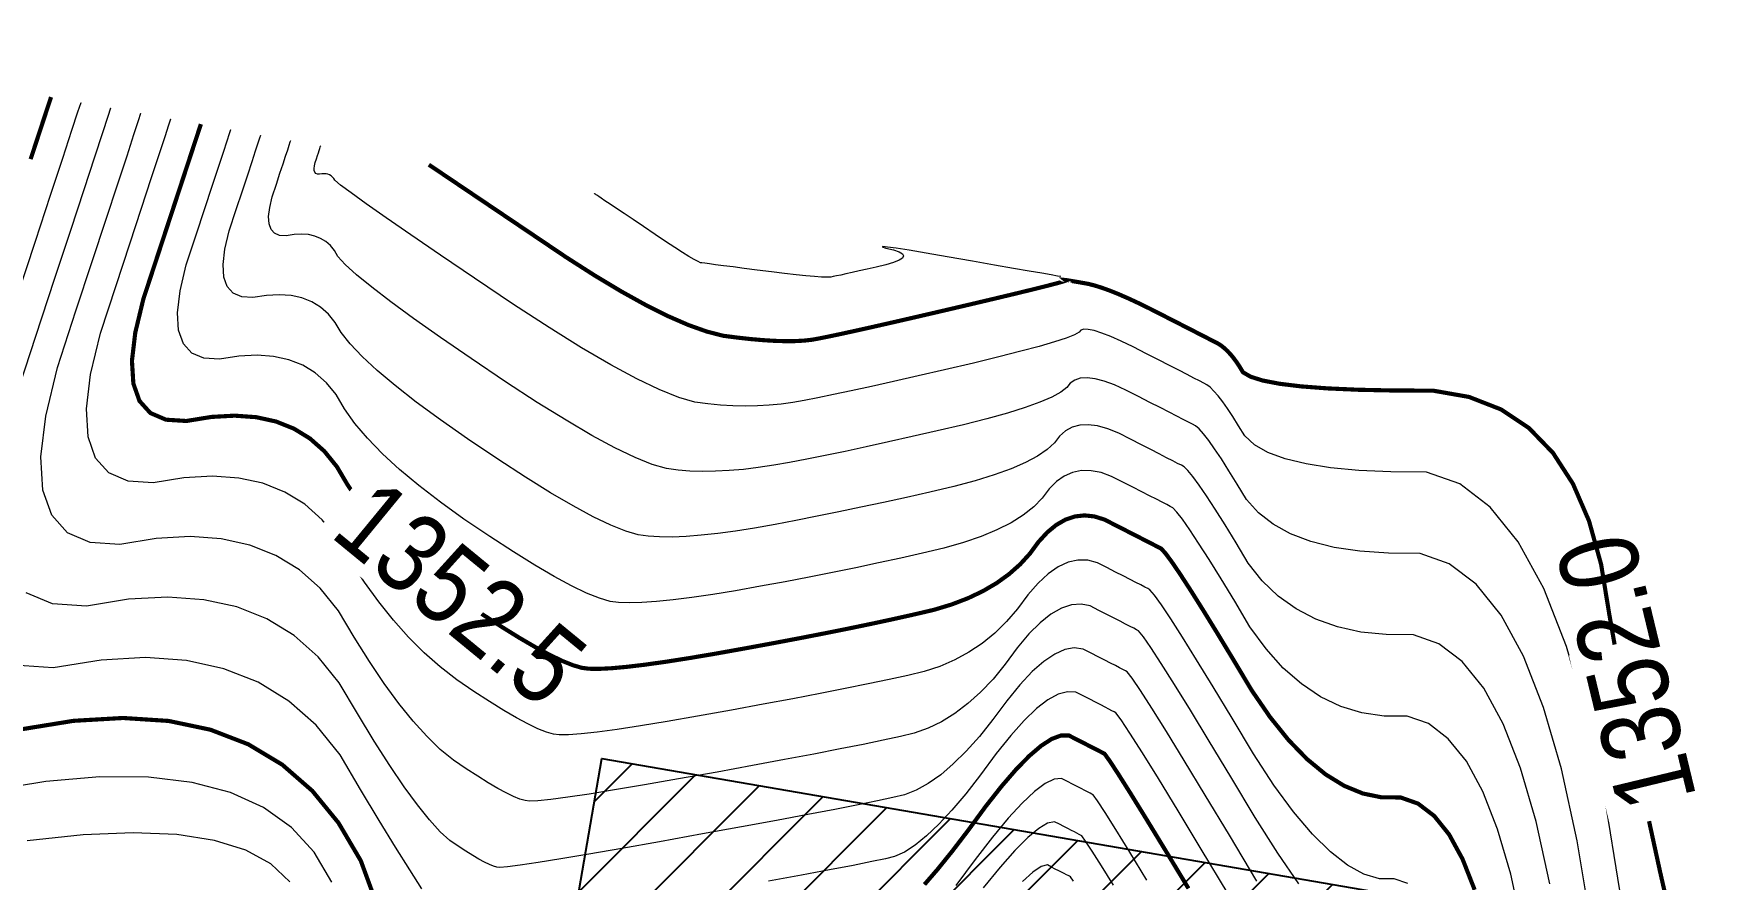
# Model space of a CAD drawing. Extents: x 602200 to 604568, y 5669458 to 5671879.
# Drawn here: x 603246.39 to 603266.65, y 5669534.64 to 5669544.82 of the extents above; entities that cross this region are included whole.
import ezdxf

# ---------------------------------------------------------------- set-up
doc = ezdxf.new("R2010")
doc.units = 0
doc.header["$LTSCALE"] = 5
doc.layers.add('C-TOPO-MAJR', color=7, linetype='Continuous', lineweight=15, true_color=0xd3aa5f)
doc.layers.add('C-TOPO-MINR', color=7, linetype='Continuous', lineweight=13, true_color=0xe9d5af)
doc.layers.add('C-TOPO-MAJR-TEXT', color=7, linetype='Continuous', true_color=0x644b1b)
for name, color, linetype in [('P-TEMP-ATCO PIPELINES', 104, 'Continuous'), ('P-TEMP-ATCO PIPELINES-H', 71, 'Continuous'), ('P-TEMP-BLOCKS', 250, 'Continuous')]:
    doc.layers.add(name, color=color, linetype=linetype)
doc.styles.add('80', font='ARIALN.TTF', dxfattribs={"height": 10})
doc.styles.add('80L', font='ARIALN.TTF', dxfattribs={"height": 10})

# ---------------------------------------------------------------- blocks, each defined once
blk = doc.blocks.new('*U73')
h = blk.add_hatch(color=255)
edge = h.paths.add_edge_path()
edge.add_line((-46.49999999999999, -37), (46.49999999999999, -37))
edge.add_arc((46.49999999999999, -31), 6, 270, 360)
edge.add_line((52.49999999999999, -31), (52.49999999999999, 29.5))
edge.add_arc((46.49999999999999, 29.5), 6, 0, 90)
edge.add_line((46.49999999999999, 35.5), (-46.49999999999999, 35.5))
edge.add_arc((-46.49999999999999, 29.5), 6, 90, 180)
edge.add_line((-52.49999999999999, 29.5), (-52.49999999999999, -31))
edge.add_arc((-46.49999999999999, -31), 6, 180, 270)
at = {"color": 104, "flags": 128}
blk.add_lwpolyline([(-46.49999999999999, -37, 3, 3, 0), (46.49999999999999, -37, 3, 3, 0.414213562373095), (52.49999999999999, -31, 3, 3, 0), (52.49999999999999, 29.5, 3, 0, 0.414213562373095), (46.49999999999999, 35.5, 0, 0, 0), (-46.49999999999999, 35.5, 0, 0, 0.414213562373095), (-52.49999999999999, 29.5, 0, 0, 0), (-52.49999999999999, -31, 0, 3, 0.414213562373095)], format="xyseb", close=True, dxfattribs=at)
blk.add_lwpolyline([(-71.14926907206392, -91.09081313220372, 0, 7.499999999999997, 0), (-3.398394867633905e-15, 0, 0, 0, 0)], format="xyseb", dxfattribs=at)
at = {"color": 104, "style": '80'}
blk.add_attdef('ENTER_TEXT_001', (-26.84515688949523, -4.918144611186903), '', height=10, dxfattribs=at)

msp = doc.modelspace()

# ---------------------------------------------------------------- hatches: boundary and pattern name
at = {"layer": 'P-TEMP-ATCO PIPELINES-H'}
h = msp.add_hatch(dxfattribs=at)
h.set_pattern_fill('ANSI31', color=256, scale=0.2000000000000002)
h.set_pattern_definition([(45, (-5.480842446559109e-10, -5.151377990841866e-09), (-0.4490128060534579, 0.4490128060534581), [])])
h.paths.add_polyline_path([(603271.5809147197, 5669524.808270135), (603251.869296779, 5669528.208062192), (603253.2290326534, 5669536.09166025), (603272.9380278002, 5669532.692320562)])

# ---------------------------------------------------------------- linework, layer by layer
at = {"layer": 'C-TOPO-MAJR', "const_width": 0.05000000000000004, "flags": 128}
for points in [[(603246.3531972948, 5669543.305863796), (603246.4761577058, 5669543.67985374), (603246.558131313, 5669543.929180371), (603246.5991181167, 5669544.053843684), (603246.5991181167, 5669544.053843684)], [(603263.7306671843, 5669534.510500613), (603263.5849747269, 5669534.880612455), (603263.422988025, 5669535.176856663), (603263.2447070794, 5669535.399233228), (603263.05013189, 5669535.54774216), (603262.8392624564, 5669535.622383451), (603262.6120987791, 5669535.623157104), (603262.3858407732, 5669535.66977826), (603262.1604884393, 5669535.762246915), (603261.9360417769, 5669535.900563071), (603261.7125007862, 5669536.084726723), (603261.4898654672, 5669536.314737881), (603261.2681358198, 5669536.590596538), (603261.047311844, 5669536.912302693), (603260.8273935402, 5669537.279856352), (603260.6314916129, 5669537.603268337), (603260.459606062, 5669537.882538643), (603260.3117368878, 5669538.11766728), (603260.1878840902, 5669538.308654239), (603260.0880476692, 5669538.455499526), (603260.0122276248, 5669538.558203138), (603259.960423957, 5669538.616765076), (603259.9326366655, 5669538.631185342), (603259.8927873063, 5669538.651737647), (603259.8408758786, 5669538.678422), (603259.7769023827, 5669538.711238395), (603259.7008668185, 5669538.750186834), (603259.6127691863, 5669538.795267317), (603259.5126094855, 5669538.846479843), (603259.4003877167, 5669538.903824413), (603259.2761038798, 5669538.967301027), (603259.1545303661, 5669539.005310323), (603259.0356671758, 5669539.0178523), (603258.9195143088, 5669539.004926964), (603258.8060717653, 5669538.966534307), (603258.695339545, 5669538.902674334), (603258.5873176482, 5669538.813347044), (603258.4820060747, 5669538.698552436), (603258.3794048247, 5669538.558290511), (603258.2612064637, 5669538.428909047), (603258.1274109914, 5669538.310408044), (603257.9780184088, 5669538.202787501), (603257.8130287149, 5669538.10604742), (603257.6324419101, 5669538.020187799), (603257.4362579943, 5669537.945208637), (603257.2244769675, 5669537.88110994), (603256.9970988298, 5669537.827891701), (603256.7539025738, 5669537.773377722), (603256.4948881997, 5669537.717568005), (603256.2200557075, 5669537.660462545), (603255.9294050969, 5669537.602061349), (603255.6229363682, 5669537.542364407), (603255.3006495213, 5669537.481371731), (603254.962544556, 5669537.41908331), (603254.6086214726, 5669537.355499152), (603254.288270514, 5669537.301250929), (603254.00149168, 5669537.256338645), (603253.7482849711, 5669537.220762295), (603253.5286503867, 5669537.194521887), (603253.3425879274, 5669537.177617414), (603253.1900975925, 5669537.170048879), (603253.0711793825, 5669537.171816279), (603252.9858332976, 5669537.182919621), (603252.8788935221, 5669537.214385673), (603252.7503600562, 5669537.266214441), (603252.6002328997, 5669537.338405919), (603252.4285120529, 5669537.430960113), (603252.2351975155, 5669537.543877021), (603252.0202892879, 5669537.677156643), (603251.7837873697, 5669537.83079898), (603251.525691761, 5669538.00480403), (603251.2836477224, 5669538.184567954), (603251.0576552539, 5669538.370090759), (603250.8477143552, 5669538.561372438), (603250.6538250266, 5669538.758412994), (603250.4759872679, 5669538.961212429), (603250.3142010792, 5669539.169770741), (603250.1684664605, 5669539.38408793), (603250.0387834118, 5669539.604163999), (603249.8875921255, 5669539.790613307), (603249.7148926014, 5669539.943435859), (603249.5206848396, 5669540.062631653), (603249.3049688401, 5669540.148200689), (603249.0677446029, 5669540.20014297), (603248.8090121279, 5669540.218458494), (603248.5287714156, 5669540.203147258), (603248.2270224654, 5669540.154209268), (603247.9822290735, 5669540.169898594), (603247.7943912401, 5669540.250215235), (603247.6635089649, 5669540.395159192), (603247.5895822482, 5669540.60473047), (603247.5726110896, 5669540.87892906), (603247.6125954897, 5669541.217754971), (603247.709535448, 5669541.621208197), (603247.8634309648, 5669542.089288736), (603247.9980895418, 5669542.49885921), (603248.1135111793, 5669542.849919619), (603248.2096958773, 5669543.142469957), (603248.2866436355, 5669543.376510229), (603248.3443544543, 5669543.552040433), (603248.3828283334, 5669543.669060566), (603248.402065273, 5669543.727570635), (603248.402065273, 5669543.727570635)], [(603266.1101076689, 5669534.078886833), (603265.9624969866, 5669534.726500895), (603265.8232410778, 5669535.365425865), (603265.6923399427, 5669535.995661737), (603265.5697935813, 5669536.617208518), (603265.4556019932, 5669537.230066203), (603265.349765179, 5669537.834234791), (603265.2522831385, 5669538.429714288), (603265.1069771198, 5669538.950963221), (603264.9138471232, 5669539.397981588), (603264.6728931486, 5669539.770769395), (603264.3841151958, 5669540.06932664), (603264.0475132653, 5669540.29365332), (603263.6630873566, 5669540.443749439), (603263.23083747, 5669540.519614996), (603262.7507636053, 5669540.521249988), (603262.3261303777, 5669540.530316191), (603261.9569377869, 5669540.5468136), (603261.6431858329, 5669540.570742214), (603261.3848745164, 5669540.60210204), (603261.1820038365, 5669540.640893072), (603261.0345737934, 5669540.68711531), (603260.9425843877, 5669540.740768759), (603260.9060356186, 5669540.801853414), (603260.8692890462, 5669540.857776018), (603260.8323446703, 5669540.908536573), (603260.7952024909, 5669540.954135077), (603260.7578625078, 5669540.994571527), (603260.7203247214, 5669541.029845931), (603260.6825891316, 5669541.059958285), (603260.6446557383, 5669541.084908588), (603260.6065245414, 5669541.10469684), (603260.5551279008, 5669541.131221129), (603260.4904658162, 5669541.164481455), (603260.4125382879, 5669541.204477812), (603260.3213453157, 5669541.251210207), (603260.2168868997, 5669541.30467864), (603260.0991630398, 5669541.364883107), (603259.9681737361, 5669541.431823609), (603259.8239189886, 5669541.505500147), (603259.6890762411, 5669541.571477804), (603259.5636454935, 5669541.629756587), (603259.447626746, 5669541.680336487), (603259.3410199983, 5669541.72321751), (603259.2438252508, 5669541.75839965), (603259.1560425032, 5669541.785882914), (603259.0776717556, 5669541.805667298), (603259.0087130081, 5669541.817752806), (603258.9497657032, 5669541.827980926), (603258.9008298409, 5669541.836351661), (603258.8619054214, 5669541.842865012), (603258.832992444, 5669541.84752098), (603258.8140909101, 5669541.850319562), (603258.8052008185, 5669541.851260759), (603258.8063221697, 5669541.850344571), (603258.8174549635, 5669541.847570999), (603258.7845444207, 5669541.83516141), (603258.7075905412, 5669541.813115809), (603258.586593325, 5669541.78143419), (603258.4215527723, 5669541.740116559), (603258.2124688828, 5669541.689162914), (603257.9593416569, 5669541.628573252), (603257.6621710942, 5669541.558347577), (603257.3209571949, 5669541.478485887), (603257.0120093435, 5669541.406741063), (603256.7353275398, 5669541.343113105), (603256.4909117841, 5669541.287602018), (603256.278762076, 5669541.240207795), (603256.098878416, 5669541.20093044), (603255.9512608037, 5669541.169769952), (603255.8359092394, 5669541.146726329), (603255.7528237228, 5669541.131799578), (603255.6585855364, 5669541.12154076), (603255.5531946798, 5669541.115949883), (603255.4366511538, 5669541.115026941), (603255.3089549576, 5669541.11877194), (603255.1701060914, 5669541.127184873), (603255.0201045556, 5669541.140265748), (603254.8589503501, 5669541.158014558), (603254.6866434745, 5669541.180431305), (603254.4899734204, 5669541.230992244), (603254.2689401879, 5669541.309697367), (603254.023543777, 5669541.416546678), (603253.7537841876, 5669541.55154018), (603253.4596614197, 5669541.714677867), (603253.1411754736, 5669541.905959745), (603252.7983263488, 5669542.125385809), (603252.4311140456, 5669542.37295606), (603252.1098032803, 5669542.589580028), (603251.8343940529, 5669542.77525772), (603251.6048863635, 5669542.929989127), (603251.4212802119, 5669543.053774253), (603251.2835755983, 5669543.146613098), (603251.1917725224, 5669543.208505658), (603251.1458709845, 5669543.239451942), (603251.1458709845, 5669543.239451942)], [(603250.5024347918, 5669534.380749572), (603250.3265713878, 5669534.860741687), (603250.0582857447, 5669535.316030558), (603249.7431713803, 5669535.701374726), (603249.3812282945, 5669536.016774187), (603248.9724564872, 5669536.262228949), (603248.5168559588, 5669536.437739004), (603248.014426709, 5669536.543304356), (603247.4651687378, 5669536.578925004), (603246.8690820454, 5669536.544600946), (603246.2261666316, 5669536.440332187)], [(603260.2872135179, 5669534.526723811), (603260.0108098385, 5669534.983657259), (603259.777566208, 5669535.365943843), (603259.5874826264, 5669535.673583567), (603259.4405590938, 5669535.906576426), (603259.3367956104, 5669536.064922427), (603259.2761921757, 5669536.148621565), (603259.2587487901, 5669536.157673839), (603259.2337334787, 5669536.170575486), (603259.2011462414, 5669536.187326507), (603259.1609870784, 5669536.207926895), (603259.1132559895, 5669536.232376657), (603259.0579529749, 5669536.260675789), (603258.9950780346, 5669536.292824293), (603258.9246311684, 5669536.328822168), (603258.8466123762, 5669536.368669415), (603258.7523356751, 5669536.367978209), (603258.6418010651, 5669536.326748548), (603258.5150085457, 5669536.244980433), (603258.3719581175, 5669536.122673864), (603258.2126497801, 5669535.959828841), (603258.0370835336, 5669535.756445367), (603257.8452593782, 5669535.512523435), (603257.6371773136, 5669535.228063052), (603257.445214133, 5669534.976845123), (603257.2693698365, 5669534.758869651), (603257.109644424, 5669534.574136633)]]:
    msp.add_lwpolyline(points, dxfattribs=at)
at = {"layer": 'C-TOPO-MINR', "flags": 128}
for points in [[(603246.1903341003, 5669541.648503097), (603246.4101550854, 5669542.317099091), (603246.5933392396, 5669542.87426242), (603246.7398865629, 5669543.319993081), (603246.8497970554, 5669543.654291078), (603246.9230707171, 5669543.877156409), (603246.9597075479, 5669543.988589074), (603246.9597075479, 5669543.988589074)], [(603246.1579700904, 5669540.388061885), (603246.4162649546, 5669541.173678014), (603246.6422729607, 5669541.861092126), (603246.8359941088, 5669542.450304221), (603246.9974283989, 5669542.941314304), (603247.1265758311, 5669543.334122369), (603247.2234364052, 5669543.628728418), (603247.2880101211, 5669543.825132449), (603247.3202969789, 5669543.923334463), (603247.3202969789, 5669543.923334463)], [(603261.6130101195, 5669534.584275806), (603261.3615606304, 5669534.951989029), (603261.0892028268, 5669535.380916269), (603260.7959367088, 5669535.871057528), (603260.5363726395, 5669536.301465262), (603260.3105106187, 5669536.672139473), (603260.1183506467, 5669536.98308016), (603259.9598927231, 5669537.234287323), (603259.8351368483, 5669537.425760963), (603259.7440830221, 5669537.55750108), (603259.6867312444, 5669537.62950767), (603259.6630815155, 5669537.641780739), (603259.6291657751, 5669537.659272784), (603259.5849840237, 5669537.681983801), (603259.5305362609, 5669537.709913794), (603259.465822487, 5669537.743062762), (603259.3908427018, 5669537.781430706), (603259.3055969052, 5669537.825017622), (603259.2100850975, 5669537.873823514), (603259.1043072783, 5669537.927848382), (603258.9936524897, 5669537.950377477), (603258.8781207314, 5669537.9414108), (603258.7577120035, 5669537.900948349), (603258.6324263061, 5669537.828990131), (603258.502263639, 5669537.725536136), (603258.3672240024, 5669537.590586371), (603258.2273073961, 5669537.424140834), (603258.0825138203, 5669537.226199528), (603257.9348095314, 5669537.048083477), (603257.7841945296, 5669536.889792686), (603257.6306688149, 5669536.751327152), (603257.4742323871, 5669536.632686879), (603257.3148852465, 5669536.533871862), (603257.1526273928, 5669536.454882108), (603256.9874588263, 5669536.395717609), (603256.8193795467, 5669536.356378369), (603256.6145279134, 5669536.311575644), (603256.3729039262, 5669536.261309432), (603256.0945075852, 5669536.205579736), (603255.7793388902, 5669536.144386557), (603255.4273978416, 5669536.077729891), (603255.038684439, 5669536.005609738), (603254.6131986827, 5669535.928026102), (603254.1509405726, 5669535.844978982), (603253.740144505, 5669535.773134997), (603253.3808104802, 5669535.71249415), (603253.072938498, 5669535.663056438), (603252.8165285585, 5669535.624821864), (603252.6115806616, 5669535.597790428), (603252.4580948073, 5669535.58196213), (603252.3560709958, 5669535.577336969), (603252.3055092269, 5669535.583914944), (603252.2421546604, 5669535.602556449), (603252.1660072965, 5669535.633261478), (603252.077067135, 5669535.676030035), (603251.9753341761, 5669535.730862122), (603251.8608084195, 5669535.797757732), (603251.7334898657, 5669535.876716872), (603251.593378514, 5669535.96773954), (603251.4404743651, 5669536.070825732), (603251.2831416753, 5669536.200976894), (603251.1213804447, 5669536.358193019), (603250.9551906735, 5669536.542474112), (603250.784572361, 5669536.753820167), (603250.6095255085, 5669536.992231192), (603250.4300501149, 5669537.25770718), (603250.2461461804, 5669537.550248137), (603250.0578137053, 5669537.869854057), (603249.8382458475, 5669538.140625451), (603249.5874426073, 5669538.362562315), (603249.3054039844, 5669538.535664655), (603248.9921299791, 5669538.659932467), (603248.6476205911, 5669538.73536575), (603248.2718758206, 5669538.761964506), (603247.8648956673, 5669538.739728736), (603247.4266801318, 5669538.668658435), (603247.0711784234, 5669538.691443291), (603246.798390542, 5669538.8080833), (603246.6083164879, 5669539.018578463), (603246.500956261, 5669539.322928781), (603246.476309861, 5669539.721134252), (603246.5343772884, 5669540.213194875), (603246.6751585429, 5669540.799110655), (603246.8986536243, 5669541.478881589), (603247.0942118211, 5669542.073681156), (603247.2618331322, 5669542.583509354), (603247.4015175584, 5669543.008366189), (603247.5132650991, 5669543.348251656), (603247.5970757548, 5669543.603165753), (603247.6529495253, 5669543.773108487), (603247.6808864104, 5669543.858079853), (603247.6808864104, 5669543.858079853)], [(603262.9248630533, 5669534.584916062), (603262.7609474538, 5669534.642937141), (603262.5843658138, 5669534.643538527), (603262.3977828525, 5669534.697670674), (603262.2011985697, 5669534.805333575), (603261.9946129656, 5669534.966527238), (603261.7780260402, 5669535.181251664), (603261.5514377933, 5669535.449506844), (603261.3148482251, 5669535.771292783), (603261.0682573356, 5669536.146609482), (603260.8116651245, 5669536.57545694), (603260.5839321262, 5669536.952366799), (603260.3850583405, 5669537.277339058), (603260.2150437674, 5669537.550373717), (603260.0738884067, 5669537.771470781), (603259.9615922589, 5669537.940630242), (603259.8781553234, 5669538.057852109), (603259.8235776008, 5669538.123136374), (603259.7978590906, 5669538.136483042), (603259.7609765407, 5669538.155505218), (603259.7129299511, 5669538.180202902), (603259.6537193218, 5669538.210576097), (603259.5833446527, 5669538.246624798), (603259.5018059439, 5669538.28834901), (603259.4091031953, 5669538.335748732), (603259.3052364071, 5669538.388823963), (603259.190205579, 5669538.447574703), (603259.074091428, 5669538.4778439), (603258.9568939536, 5669538.479631551), (603258.8386131562, 5669538.452937657), (603258.7192490357, 5669538.397762219), (603258.5988015918, 5669538.314105234), (603258.4772708253, 5669538.201966709), (603258.3546567354, 5669538.061346634), (603258.2309593224, 5669537.89224502), (603258.0980079975, 5669537.738496261), (603257.9558027607, 5669537.600100365), (603257.8043436118, 5669537.477057328), (603257.6436305509, 5669537.36936715), (603257.4736635783, 5669537.277029832), (603257.2944426935, 5669537.200045373), (603257.1059678969, 5669537.138413775), (603256.9082391883, 5669537.092135035), (603256.6842152437, 5669537.042476684), (603256.4338960629, 5669536.989438719), (603256.1572816463, 5669536.93302114), (603255.8543719937, 5669536.873223951), (603255.525167105, 5669536.81004715), (603255.1696669802, 5669536.743490733), (603254.7878716195, 5669536.673554707), (603254.3797810226, 5669536.600239065), (603254.0142075095, 5669536.537192964), (603253.6911510802, 5669536.484416395), (603253.4106117343, 5669536.441909369), (603253.1725894725, 5669536.409671875), (603252.9770842945, 5669536.387703923), (603252.8240962, 5669536.376005506), (603252.7136251894, 5669536.374576624), (603252.6456712622, 5669536.383417283), (603252.560524091, 5669536.408471061), (603252.4581836762, 5669536.44973796), (603252.3386500174, 5669536.507217977), (603252.2019231145, 5669536.580911119), (603252.0480029676, 5669536.670817377), (603251.8768895768, 5669536.776936758), (603251.6885829419, 5669536.899269259), (603251.4830830632, 5669537.037814882), (603251.283394699, 5669537.192772424), (603251.0895178493, 5669537.364141887), (603250.9014525143, 5669537.551923275), (603250.719198694, 5669537.756116582), (603250.542756388, 5669537.976721812), (603250.3721255971, 5669538.21373896), (603250.2073063205, 5669538.467168034), (603250.0482985586, 5669538.737009028), (603249.8629189865, 5669538.965619377), (603249.6511676044, 5669539.152999086), (603249.413044412, 5669539.299148153), (603249.1485494096, 5669539.404066579), (603248.8576825971, 5669539.467754359), (603248.5404439743, 5669539.490211499), (603248.1968335416, 5669539.471437996), (603247.8268512986, 5669539.411433851), (603247.5267037483, 5669539.430670939), (603247.2963908911, 5669539.529149268), (603247.1359127264, 5669539.706868826), (603247.0452692546, 5669539.963829625), (603247.0244604754, 5669540.300031655), (603247.0734863891, 5669540.715474924), (603247.1923469955, 5669541.210159426), (603247.3810422947, 5669541.784085162), (603247.5461506813, 5669542.286270184), (603247.6876721558, 5669542.716714485), (603247.8056067177, 5669543.075418073), (603247.8999543674, 5669543.36238094), (603247.9707151046, 5669543.577603092), (603248.0178889293, 5669543.721084528), (603248.0414758418, 5669543.792825245), (603248.0414758418, 5669543.792825245)], [(603264.3039689341, 5669534.066371994), (603264.1656803516, 5669534.699526992), (603264.0074693215, 5669535.242366412), (603263.8293358439, 5669535.694890245), (603263.631279919, 5669536.057098497), (603263.4133015465, 5669536.328991169), (603263.1754007265, 5669536.510568256), (603262.9175774591, 5669536.601829761), (603262.6398317444, 5669536.602775681), (603262.3738986943, 5669536.641885845), (603262.1197783088, 5669536.71916025), (603261.8774705882, 5669536.8345989), (603261.6469755322, 5669536.988201789), (603261.4282931411, 5669537.17996892), (603261.2214234145, 5669537.409900293), (603261.0263663529, 5669537.677995908), (603260.8431219559, 5669537.984255765), (603260.6790510996, 5669538.25416987), (603260.5341537837, 5669538.48773823), (603260.4084300085, 5669538.684960838), (603260.3018797736, 5669538.845837698), (603260.2145030797, 5669538.970368808), (603260.1462999262, 5669539.058554168), (603260.0972703132, 5669539.110393777), (603260.0674142409, 5669539.12588764), (603260.0245980718, 5669539.147970082), (603259.9688218059, 5669539.176641099), (603259.9000854435, 5669539.211900696), (603259.8183889843, 5669539.25374887), (603259.7237324284, 5669539.302185623), (603259.6161157759, 5669539.357210954), (603259.4955390265, 5669539.418824863), (603259.3620021804, 5669539.487027347), (603259.2349693042, 5669539.532776747), (603259.1144403979, 5669539.556073051), (603259.0004154614, 5669539.55691627), (603258.8928944948, 5669539.535306394), (603258.7918774979, 5669539.491243433), (603258.6973644712, 5669539.42472738), (603258.609355414, 5669539.335758237), (603258.5278503268, 5669539.224336002), (603258.4244049297, 5669539.119321831), (603258.2990192226, 5669539.02071572), (603258.1516932056, 5669538.928517675), (603257.9824268786, 5669538.842727689), (603257.7912202417, 5669538.763345765), (603257.5780732948, 5669538.690371905), (603257.3429860381, 5669538.623806106), (603257.0859584714, 5669538.563648367), (603256.8235899042, 5669538.504278764), (603256.5558803368, 5669538.445697291), (603256.2828297687, 5669538.387903949), (603256.0044382004, 5669538.330898745), (603255.7207056315, 5669538.274681668), (603255.4316320624, 5669538.219252726), (603255.1372174928, 5669538.164611913), (603254.8374619226, 5669538.110759235), (603254.5623335184, 5669538.065308895), (603254.31183228, 5669538.028260892), (603254.0859582076, 5669537.999615226), (603253.884711301, 5669537.979371898), (603253.7080915603, 5669537.967530905), (603253.5560989853, 5669537.964092251), (603253.4287335762, 5669537.969055935), (603253.325995333, 5669537.982421956), (603253.1972629529, 5669538.020300286), (603253.0425364359, 5669538.08269092), (603252.861815782, 5669538.169593863), (603252.6551009913, 5669538.281009111), (603252.4223920635, 5669538.416936668), (603252.163688999, 5669538.57737653), (603251.8789917976, 5669538.762328701), (603251.5683004592, 5669538.971793175), (603251.2839007463, 5669539.176363487), (603251.0257926586, 5669539.376039626), (603250.7939761961, 5669539.570821602), (603250.5884513593, 5669539.760709411), (603250.4092181477, 5669539.945703049), (603250.2562765615, 5669540.125802524), (603250.1296266007, 5669540.301007828), (603250.0292682651, 5669540.47131897), (603249.9122652643, 5669540.615607234), (603249.7786175983, 5669540.73387263), (603249.628325267, 5669540.82611515), (603249.4613882706, 5669540.892334803), (603249.2778066088, 5669540.932531579), (603249.0775802818, 5669540.946705488), (603248.8607092896, 5669540.934856522), (603248.6271936322, 5669540.896984683), (603248.4377543987, 5669540.909126245), (603248.292391589, 5669540.971281204), (603248.1911052035, 5669541.083449558), (603248.1338952418, 5669541.245631315), (603248.1207617042, 5669541.457826467), (603248.1517045901, 5669541.720035016), (603248.2267239005, 5669542.032256966), (603248.3458196347, 5669542.39449231), (603248.4500284018, 5669542.711448241), (603248.5393502028, 5669542.983124751), (603248.6137850366, 5669543.209521842), (603248.6733329037, 5669543.390639514), (603248.717993804, 5669543.52647777), (603248.7477677373, 5669543.617036607), (603248.7626547043, 5669543.662316025), (603248.7626547043, 5669543.662316025)], [(603264.6347685002, 5669534.584069973), (603264.4712953048, 5669535.332532857), (603264.2842714586, 5669535.97423221), (603264.0736969612, 5669536.509168037), (603263.8395718129, 5669536.937340336), (603263.5818960135, 5669537.258749108), (603263.3006695632, 5669537.473394351), (603262.9958924619, 5669537.581276068), (603262.6675647096, 5669537.582394257), (603262.361956615, 5669537.613993432), (603262.0790681783, 5669537.676073588), (603261.8188993994, 5669537.768634728), (603261.5814502782, 5669537.891676852), (603261.3667208148, 5669538.045199958), (603261.1747110093, 5669538.229204046), (603261.0054208615, 5669538.44368912), (603260.8588503713, 5669538.688655175), (603260.7266105862, 5669538.905071407), (603260.6087015052, 5669539.092937816), (603260.505123129, 5669539.252254397), (603260.4158754572, 5669539.383021155), (603260.34095849, 5669539.485238087), (603260.2803722275, 5669539.558905197), (603260.2341166695, 5669539.604022481), (603260.202191816, 5669539.620589942), (603260.1564088373, 5669539.644202512), (603260.0967677335, 5669539.674860198), (603260.0232685043, 5669539.712562995), (603259.9359111502, 5669539.757310905), (603259.8346956706, 5669539.809103926), (603259.719622066, 5669539.867942061), (603259.5906903362, 5669539.93382531), (603259.447900481, 5669540.006753671), (603259.3154082424, 5669540.060243169), (603259.1932136201, 5669540.094293803), (603259.081316614, 5669540.108905573), (603258.9797172244, 5669540.104078483), (603258.8884154508, 5669540.079812529), (603258.807411294, 5669540.036107715), (603258.7367047534, 5669539.972964033), (603258.676295829, 5669539.890381493), (603258.5876033958, 5669539.809734615), (603258.4706274535, 5669539.731023398), (603258.3253680024, 5669539.654247848), (603258.1518250424, 5669539.579407959), (603257.9499985732, 5669539.506503734), (603257.7198885956, 5669539.435535169), (603257.4614951087, 5669539.366502272), (603257.174818113, 5669539.299405034), (603256.8932772345, 5669539.235179804), (603256.6168724736, 5669539.173826578), (603256.34560383, 5669539.115345354), (603256.0794713037, 5669539.059736138), (603255.8184748949, 5669539.006998928), (603255.5626146034, 5669538.957133719), (603255.3118904294, 5669538.910140517), (603255.0663023726, 5669538.866019322), (603254.8363965228, 5669538.829366862), (603254.62217288, 5669538.80018314), (603254.4236314441, 5669538.778468154), (603254.2407722151, 5669538.764221909), (603254.073595193, 5669538.757444397), (603253.9221003779, 5669538.758135626), (603253.7862877697, 5669538.76629559), (603253.6661573683, 5669538.781924293), (603253.5156323838, 5669538.826214898), (603253.3347128157, 5669538.899167402), (603253.1233986644, 5669539.000781805), (603252.8816899296, 5669539.131058108), (603252.6095866116, 5669539.289996312), (603252.3070887101, 5669539.477596416), (603251.9741962254, 5669539.693858419), (603251.6109091572, 5669539.938782323), (603251.2841537698, 5669540.168159017), (603250.9939300632, 5669540.381988499), (603250.7402380372, 5669540.580270766), (603250.523077692, 5669540.763005826), (603250.3424490276, 5669540.93019367), (603250.1983520437, 5669541.081834305), (603250.0907867408, 5669541.217927728), (603250.0197531184, 5669541.338473939), (603249.9369384033, 5669541.440601163), (603249.8423425953, 5669541.524309399), (603249.7359656947, 5669541.58959865), (603249.6178077011, 5669541.636468914), (603249.4878686147, 5669541.66492019), (603249.3461484356, 5669541.674952481), (603249.1926471636, 5669541.666565783), (603249.0273647989, 5669541.639760101), (603248.8932797235, 5669541.648353895), (603248.7903919381, 5669541.692347171), (603248.7187014419, 5669541.771739925), (603248.6782082354, 5669541.886532158), (603248.6689123184, 5669542.036723873), (603248.6908136909, 5669542.222315062), (603248.7439123531, 5669542.443305735), (603248.8282083045, 5669542.699695885), (603248.9019672624, 5669542.924037268), (603248.9651892262, 5669543.116329882), (603249.0178741959, 5669543.276573726), (603249.0600221718, 5669543.404768802), (603249.0916331537, 5669543.500915106), (603249.1127071416, 5669543.565012645), (603249.1232441355, 5669543.597061415), (603249.1232441355, 5669543.597061415)], [(603265.1270470195, 5669534.114785719), (603264.9655680661, 5669535.101767954), (603264.776910258, 5669535.965538718), (603264.5610735953, 5669536.706098006), (603264.3180580782, 5669537.323445827), (603264.0478637067, 5669537.817582172), (603263.7504904806, 5669538.188507047), (603263.4259383997, 5669538.436220448), (603263.0742074646, 5669538.560722379), (603262.6952976749, 5669538.562012834), (603262.350014536, 5669538.58610102), (603262.038358048, 5669538.632986926), (603261.7603282107, 5669538.702670557), (603261.5159250244, 5669538.795151914), (603261.3051484888, 5669538.910430997), (603261.1279986041, 5669539.0485078), (603260.9844753703, 5669539.209382331), (603260.8745787872, 5669539.393054588), (603260.7741700727, 5669539.555972945), (603260.683249227, 5669539.6981374), (603260.6018162495, 5669539.819547956), (603260.5298711408, 5669539.920204614), (603260.4674139005, 5669540.000107371), (603260.4144445289, 5669540.059256226), (603260.3709630257, 5669540.097651185), (603260.3369693911, 5669540.115292242), (603260.2882196028, 5669540.140434946), (603260.2247136608, 5669540.173079295), (603260.1464515652, 5669540.213225296), (603260.0534333158, 5669540.260872939), (603259.9456589129, 5669540.316022233), (603259.8231283562, 5669540.378673171), (603259.6858416458, 5669540.448825758), (603259.5337987818, 5669540.526479991), (603259.3958471806, 5669540.587709592), (603259.2719868422, 5669540.632514554), (603259.1622177666, 5669540.66089488), (603259.0665399539, 5669540.672850572), (603258.9849534039, 5669540.66838163), (603258.9174581169, 5669540.647488049), (603258.8640540927, 5669540.610169836), (603258.8247413312, 5669540.556426984), (603258.7508018616, 5669540.5001474), (603258.6422356846, 5669540.441331079), (603258.4990427993, 5669540.379978023), (603258.3212232062, 5669540.316088229), (603258.1087769052, 5669540.2496617), (603257.8617038962, 5669540.180698438), (603257.5800041794, 5669540.109198438), (603257.2636777544, 5669540.035161703), (603256.9629645648, 5669539.966080843), (603256.6778646105, 5669539.901955863), (603256.4083778912, 5669539.842786761), (603256.1545044071, 5669539.788573536), (603255.9162441583, 5669539.739316188), (603255.6935971444, 5669539.695014716), (603255.4865633658, 5669539.655669123), (603255.2951428224, 5669539.621279407), (603255.1104595274, 5669539.593424827), (603254.9325134801, 5669539.572105386), (603254.7613046807, 5669539.557321085), (603254.5968331292, 5669539.549071918), (603254.4390988259, 5669539.547357891), (603254.2881017704, 5669539.552178998), (603254.1438419631, 5669539.563535247), (603254.0063194038, 5669539.581426634), (603253.8340018146, 5669539.632129512), (603253.6268891955, 5669539.715643883), (603253.3849815467, 5669539.831969747), (603253.108278868, 5669539.981107106), (603252.7967811595, 5669540.163055957), (603252.4504884213, 5669540.377816303), (603252.0694006531, 5669540.625388141), (603251.6535178553, 5669540.905771473), (603251.2844067935, 5669541.159954547), (603250.9620674679, 5669541.387937367), (603250.6864998783, 5669541.589719931), (603250.4577040246, 5669541.76530224), (603250.2756799073, 5669541.91468429), (603250.140427526, 5669542.037866087), (603250.0519468808, 5669542.134847626), (603250.0102379717, 5669542.205628908), (603249.9616115422, 5669542.26559509), (603249.9060675923, 5669542.314746172), (603249.8436061221, 5669542.35308215), (603249.7742271316, 5669542.380603025), (603249.6979306206, 5669542.397308799), (603249.6147165893, 5669542.403199475), (603249.5245850377, 5669542.398275047), (603249.4275359657, 5669542.382535517), (603249.3488050489, 5669542.387581548), (603249.2883922871, 5669542.413413137), (603249.2462976805, 5669542.460030291), (603249.2225212291, 5669542.527433001), (603249.2170629328, 5669542.615621275), (603249.2299227916, 5669542.724595111), (603249.2611008054, 5669542.854354504), (603249.3105969748, 5669543.004899459), (603249.3539061229, 5669543.136626296), (603249.3910282496, 5669543.249535013), (603249.4219633554, 5669543.343625611), (603249.4467114399, 5669543.418898089), (603249.4652725033, 5669543.475352446), (603249.4776465456, 5669543.512988686), (603249.4838335668, 5669543.531806805), (603249.4838335668, 5669543.531806805)], [(603265.4794029947, 5669534.500727873), (603265.296367632, 5669535.619465934), (603265.0825252113, 5669536.598544579), (603264.8378757325, 5669537.437963806), (603264.5624191955, 5669538.137723616), (603264.2561556005, 5669538.697824008), (603263.9190849476, 5669539.118264984), (603263.5512072365, 5669539.399046546), (603263.1525224673, 5669539.540168686), (603262.72303064, 5669539.541631412), (603262.3380724568, 5669539.558208603), (603261.9976479171, 5669539.589900261), (603261.701757022, 5669539.636706386), (603261.4503997703, 5669539.698626977), (603261.2435761626, 5669539.775662035), (603261.0812861988, 5669539.867811555), (603260.963529879, 5669539.975075547), (603260.8903072029, 5669540.097453999), (603260.8217295596, 5669540.206874481), (603260.7577969485, 5669540.303336987), (603260.6985093702, 5669540.386841517), (603260.6438668243, 5669540.457388072), (603260.593869311, 5669540.514976652), (603260.5485168303, 5669540.559607254), (603260.507809382, 5669540.591279887), (603260.4717469662, 5669540.60999454), (603260.4200303684, 5669540.636667378), (603260.3526595881, 5669540.671298394), (603260.2696346261, 5669540.713887595), (603260.1709554817, 5669540.764434975), (603260.0566221551, 5669540.822940537), (603259.9266346464, 5669540.889404283), (603259.7809929554, 5669540.963826208), (603259.6196970826, 5669541.046206315), (603259.4762861189, 5669541.115176014), (603259.3507600643, 5669541.170735303), (603259.2431189192, 5669541.212884186), (603259.1533626835, 5669541.241622662), (603259.081491357, 5669541.256950729), (603259.0275049398, 5669541.258868386), (603258.991403432, 5669541.247375636), (603258.9731868334, 5669541.222472476), (603258.9140003279, 5669541.190560185), (603258.8138439155, 5669541.151638757), (603258.6727175964, 5669541.105708194), (603258.49062137, 5669541.0527685), (603258.2675552369, 5669540.992819669), (603258.003519197, 5669540.925861703), (603257.69851325, 5669540.851894604), (603257.3525373961, 5669540.770918369), (603257.0326518952, 5669540.696981885), (603256.7388567473, 5669540.630085151), (603256.4711519524, 5669540.570228166), (603256.2295375104, 5669540.517410931), (603256.0140134215, 5669540.471633446), (603255.8245796856, 5669540.432895712), (603255.6612363027, 5669540.401197727), (603255.5239832727, 5669540.37653949), (603255.3845225319, 5669540.357482793), (603255.2428540802, 5669540.344027636), (603255.0989779173, 5669540.336174013), (603254.9528940434, 5669540.33392193), (603254.8046024588, 5669540.337271383), (603254.6541031632, 5669540.346222374), (603254.5013961566, 5669540.360774903), (603254.3464814392, 5669540.38092897), (603254.1523712453, 5669540.438044123), (603253.9190655753, 5669540.532120361), (603253.646564429, 5669540.663157689), (603253.3348678064, 5669540.8311561), (603252.9839757076, 5669541.036115602), (603252.5938881323, 5669541.278036188), (603252.1646050811, 5669541.556917861), (603251.6961265533, 5669541.87276062), (603251.2846598171, 5669542.151750078), (603250.9302048725, 5669542.393886238), (603250.6327617192, 5669542.599169094), (603250.3923303573, 5669542.767598653), (603250.2089107872, 5669542.899174908), (603250.0825030083, 5669542.993897867), (603250.0131070209, 5669543.051767523), (603250.0007228251, 5669543.072783878), (603249.9862846811, 5669543.090589019), (603249.9697925894, 5669543.105182942), (603249.9512465497, 5669543.116565647), (603249.9306465621, 5669543.124737136), (603249.9079926265, 5669543.129697412), (603249.8832847432, 5669543.131446469), (603249.8565229117, 5669543.129984307), (603249.8277071326, 5669543.125310931), (603249.8043303739, 5669543.126809198), (603249.7863926361, 5669543.134479105), (603249.773893919, 5669543.148320656), (603249.7668342227, 5669543.168333847), (603249.765213547, 5669543.194518683), (603249.7690318923, 5669543.226875158), (603249.7782892581, 5669543.265403274), (603249.7929856449, 5669543.310103034), (603249.8058449832, 5669543.349215324), (603249.8168672732, 5669543.382740146), (603249.8260525148, 5669543.410677495), (603249.8334007082, 5669543.433027374), (603249.8389118531, 5669543.449789785), (603249.8425859498, 5669543.460964723), (603249.8444229981, 5669543.466552195), (603249.8444229981, 5669543.466552195)], [(603258.7489733887, 5669541.891914252), (603258.7489733887, 5669541.891914252), (603258.711025778, 5669541.89856484), (603258.6351305563, 5669541.911866009), (603258.521287724, 5669541.931817766), (603258.3694972808, 5669541.958420111), (603258.179759227, 5669541.991673037), (603257.9520735622, 5669542.031576553), (603257.6864402868, 5669542.078130651), (603257.3828594005, 5669542.13133534), (603257.1288128094, 5669542.175002787), (603256.9243005135, 5669542.209132996), (603256.7693225126, 5669542.233725967), (603256.6638788069, 5669542.248781698), (603256.6079693963, 5669542.254300192), (603256.6015942808, 5669542.250281447), (603256.6447534605, 5669542.236725462), (603256.7374469355, 5669542.213632243), (603256.8037087431, 5669542.18995118), (603256.8435388831, 5669542.165682277), (603256.8569373561, 5669542.140825531), (603256.8439041616, 5669542.115380947), (603256.8044392997, 5669542.089348525), (603256.7385427707, 5669542.062728256), (603256.6462145742, 5669542.035520151), (603256.5274547103, 5669542.007724205), (603256.4199250791, 5669541.98275334), (603256.3236256805, 5669541.960607561), (603256.2385565145, 5669541.941286869), (603256.1647175809, 5669541.924791259), (603256.1021088801, 5669541.911120733), (603256.0507304117, 5669541.900275292), (603256.0105821759, 5669541.892254933), (603255.9816641728, 5669541.887059661), (603255.9345449107, 5669541.885352012), (603255.8692243893, 5669541.88713199), (603255.7857026092, 5669541.89239959), (603255.6839795699, 5669541.901154812), (603255.5640552718, 5669541.913397662), (603255.4259297146, 5669541.929128135), (603255.2696028983, 5669541.948346232), (603255.0950748231, 5669541.971051956), (603254.9404663874, 5669541.991166176), (603254.8057775914, 5669542.008688894), (603254.691008435, 5669542.023620109), (603254.5961589181, 5669542.035959827), (603254.5212290408, 5669542.04570804), (603254.4662188032, 5669542.05286475), (603254.431128205, 5669542.05742996), (603254.4159572466, 5669542.05940367), (603254.385071764, 5669542.073003722), (603254.3384717572, 5669542.098230123), (603254.2761572266, 5669542.13508287), (603254.1981281717, 5669542.183561961), (603254.104384593, 5669542.243667397), (603253.9949264899, 5669542.315399179), (603253.869753863, 5669542.39875731), (603253.7288667118, 5669542.493741781), (603253.6040179943, 5669542.577913333), (603253.4952077101, 5669542.651271957), (603253.4024358594, 5669542.713817657), (603253.3257024421, 5669542.765550433), (603253.2650074584, 5669542.806470282), (603253.2203509081, 5669542.836577207), (603253.1917327913, 5669542.855871208), (603253.179153108, 5669542.864352282), (603253.1681458849, 5669542.871773224), (603253.1587111226, 5669542.87813403), (603253.1508488206, 5669542.883434704), (603253.1445589787, 5669542.887675242), (603253.1398415975, 5669542.890855646), (603253.1366966767, 5669542.892975914), (603253.1351242163, 5669542.894036049), (603253.1351242163, 5669542.894036049)], [(603261.1101483181, 5669534.615223055), (603260.7802082931, 5669535.166658114), (603260.4888131529, 5669535.650563724), (603260.2359628972, 5669536.066939885), (603260.0216575261, 5669536.415786601), (603259.8458970396, 5669536.697103864), (603259.7086814379, 5669536.910891682), (603259.6100107207, 5669537.05715005), (603259.5498848882, 5669537.135878967), (603259.5283039403, 5669537.147078441), (603259.4973550097, 5669537.163040351), (603259.4570380963, 5669537.183764702), (603259.4073532, 5669537.209251494), (603259.3483003213, 5669537.239500727), (603259.2798794593, 5669537.274512399), (603259.2020906149, 5669537.314286514), (603259.1149337876, 5669537.358823068), (603259.0184089777, 5669537.408122059), (603258.9132135515, 5669537.422911055), (603258.7993475092, 5669537.40319005), (603258.6768108509, 5669537.348959044), (603258.5456035766, 5669537.260218043), (603258.405725686, 5669537.13696704), (603258.2571771794, 5669536.979206038), (603258.0999580568, 5669536.786935037), (603257.934068318, 5669536.560154037), (603257.7716110654, 5669536.357670693), (603257.6125862985, 5669536.179485006), (603257.4569940178, 5669536.025596978), (603257.3048342234, 5669535.89600661), (603257.1561069147, 5669535.790713897), (603257.0108120921, 5669535.709718841), (603256.8689497556, 5669535.653021444), (603256.7305199052, 5669535.620621702), (603256.5448405831, 5669535.580674602), (603256.3119117892, 5669535.533180147), (603256.0317335239, 5669535.478138333), (603255.7043057869, 5669535.415549162), (603255.3296285783, 5669535.345412632), (603254.9077018979, 5669535.267728744), (603254.438525746, 5669535.1824975), (603253.9221001226, 5669535.089718896), (603253.4660815005, 5669535.00907703), (603253.0704698802, 5669534.940571901), (603252.7352652615, 5669534.88420351), (603252.4604676443, 5669534.839971853), (603252.2460770288, 5669534.807876939), (603252.0920934146, 5669534.787918758), (603251.9985168022, 5669534.780097315), (603251.9653471916, 5669534.784412607), (603251.9237852297, 5669534.796641837), (603251.8738309166, 5669534.816784998), (603251.8154842526, 5669534.844842093), (603251.7487452377, 5669534.880813124), (603251.6736138717, 5669534.924698088), (603251.5900901544, 5669534.976496985), (603251.4981740863, 5669535.03620982), (603251.397865667, 5669535.103836585), (603251.2828886516, 5669535.209181362), (603251.1532430402, 5669535.352244148), (603251.0089288325, 5669535.533024947), (603250.8499460287, 5669535.751523755), (603250.6762946288, 5669536.007740572), (603250.4879746325, 5669536.301675401), (603250.2849860403, 5669536.633328239), (603250.0673288521, 5669537.002699087), (603249.8135727088, 5669537.315631521), (603249.5237176103, 5669537.572125547), (603249.197763557, 5669537.772181155), (603248.8357105486, 5669537.915798353), (603248.4375585852, 5669538.002977138), (603248.0033076669, 5669538.033717511), (603247.5329577934, 5669538.008019473), (603247.0265089652, 5669537.925883017), (603246.6156530983, 5669537.95221564), (603246.3003901931, 5669538.087017332)], [(603251.0626669915, 5669534.523575783), (603250.9153196958, 5669534.74922734), (603250.7430637488, 5669535.023249952), (603250.5458991503, 5669535.345643619), (603250.3238259002, 5669535.716408338), (603250.0768439989, 5669536.135544115), (603249.7888995698, 5669536.490637595), (603249.4599926134, 5669536.781688775), (603249.0901231294, 5669537.008697658), (603248.6792911182, 5669537.171664243), (603248.2274965794, 5669537.270588529), (603247.7347395131, 5669537.305470517), (603247.2010199195, 5669537.27631021), (603246.6263377983, 5669537.183107603), (603246.160127773, 5669537.212987986)], [(603260.7644798774, 5669534.462258701), (603260.4412536661, 5669534.999662187), (603260.1614151755, 5669535.461740301), (603259.9249644055, 5669535.848493039), (603259.7319013561, 5669536.159920406), (603259.5822260275, 5669536.396022398), (603259.4759384193, 5669536.556799021), (603259.413038532, 5669536.642250267), (603259.3935263652, 5669536.65237614), (603259.3655442442, 5669536.66680792), (603259.3290921688, 5669536.685545605), (603259.2841701392, 5669536.708589194), (603259.2307781554, 5669536.735938692), (603259.1689162172, 5669536.767594095), (603259.0985843247, 5669536.803555405), (603259.019782478, 5669536.843822619), (603258.9325106769, 5669536.888395738), (603258.8327746133, 5669536.895444632), (603258.7205742871, 5669536.864969298), (603258.5959096983, 5669536.79696974), (603258.458780847, 5669536.691445952), (603258.3091877331, 5669536.548397942), (603258.1471303565, 5669536.3678257), (603257.9726087174, 5669536.149729237), (603257.7856228158, 5669535.894108545), (603257.6084125992, 5669535.667257908), (603257.4409780675, 5669535.469177328), (603257.2833192209, 5669535.299866805), (603257.1354360594, 5669535.15932634), (603256.9973285829, 5669535.047555927), (603256.8689967913, 5669534.964555576), (603256.7504406847, 5669534.910325278), (603256.6416602633, 5669534.884865035), (603256.4751532527, 5669534.849773563), (603256.2509196524, 5669534.805050861), (603255.9689594627, 5669534.750696929), (603255.6292726835, 5669534.686711764), (603255.231859315, 5669534.613095371)], [(603249.9766350463, 5669534.603586792), (603249.7654194013, 5669534.962026143), (603249.4917121236, 5669535.261243716), (603249.1555132135, 5669535.501239503), (603248.7568226706, 5669535.682013506), (603248.2956404947, 5669535.803565725), (603247.7719666862, 5669535.865896163), (603247.1858012453, 5669535.869004814), (603246.5371441714, 5669535.812891684), (603245.8259954648, 5669535.697556771)], [(603259.7868380132, 5669534.628193029), (603259.5812570183, 5669534.96514052), (603259.4137173016, 5669535.23629425), (603259.2842188628, 5669535.441654216), (603259.1927617019, 5669535.581220421), (603259.1393458195, 5669535.65499286), (603259.123971215, 5669535.662971538), (603259.1019227131, 5669535.674343055), (603259.073200314, 5669535.689107408), (603259.0378040175, 5669535.707264595), (603258.9957338237, 5669535.728814622), (603258.9469897327, 5669535.753757485), (603258.8915717443, 5669535.782093185), (603258.8294798586, 5669535.81382172), (603258.7607140755, 5669535.848943094), (603258.671896737, 5669535.840511786), (603258.5630278429, 5669535.788527798), (603258.4341073931, 5669535.692991128), (603258.2851353877, 5669535.553901775), (603258.1161118271, 5669535.371259745), (603257.9270367107, 5669535.145065032), (603257.7179100388, 5669534.875317638), (603257.4887318115, 5669534.56201756)], [(603259.3849478286, 5669534.564337198), (603259.2399519765, 5669534.799004935), (603259.1278786315, 5669534.976732006), (603259.0487277939, 5669535.097518415), (603259.0024994633, 5669535.16136416), (603258.9891936398, 5669535.168269239), (603258.9701119476, 5669535.178110623), (603258.9452543866, 5669535.190888306), (603258.9146209568, 5669535.206602294), (603258.8782116581, 5669535.225252585), (603258.8360264905, 5669535.246839179), (603258.7880654542, 5669535.271362075), (603258.734328549, 5669535.298821272), (603258.6748157749, 5669535.32921677), (603258.5914577988, 5669535.313045364), (603258.4842546207, 5669535.250307047), (603258.3532062403, 5669535.141001822), (603258.1983126585, 5669534.985129688), (603258.0195738742, 5669534.782690646), (603257.816989888, 5669534.533684695)], [(603249.472553058, 5669534.608021733), (603249.244112526, 5669534.821738671), (603248.9413771086, 5669534.987582709), (603248.5643468058, 5669535.105553846), (603248.1130216176, 5669535.175652087), (603247.5874015441, 5669535.197877428), (603246.9874865853, 5669535.172229869), (603246.313276741, 5669535.09870941)], [(603258.9046938852, 5669534.613816408), (603258.865653107, 5669534.667735457), (603258.8544160648, 5669534.673566939), (603258.8383011823, 5669534.681878189), (603258.8173084592, 5669534.692669208), (603258.791437896, 5669534.705939995), (603258.7606894923, 5669534.72169055), (603258.7250632483, 5669534.739920872), (603258.6845591641, 5669534.760630965), (603258.6391772393, 5669534.783820824), (603258.5889174743, 5669534.80949045), (603258.513790844, 5669534.789368403), (603258.413797349, 5669534.723454686), (603258.2889369887, 5669534.611749297)]]:
    msp.add_lwpolyline(points, dxfattribs=at)
at = {"layer": 'P-TEMP-ATCO PIPELINES', "flags": 128}
msp.add_lwpolyline([(603271.5809147197, 5669524.808270135), (603251.869296779, 5669528.208062192), (603253.2290326534, 5669536.09166025), (603272.9380278002, 5669532.692320562)], close=True, dxfattribs=at)

# ---------------------------------------------------------------- next in the draw order: texts
at = {"layer": 'C-TOPO-MAJR-TEXT', "char_height": 0.950000000000001, "width": 1.879304075568699, "attachment_point": 1, "style": '80L', "bg_fill": 3, "box_fill_scale": 1.15, "bg_fill_color": 256, "bg_fill_transparency": 0}
for s, insert, rotation in [('1352.5', (603250.5429137519, 5669539.51039344, 1352.500000000001), 320.61657796073814), ('1352.0', (603265.479016966, 5669535.398517955, 1352.000000000001), 103.56845662489692)]:
    msp.add_mtext(s, dxfattribs=dict(at, insert=insert, rotation=rotation))

# ---------------------------------------------------------------- next in the draw order: block references
at = {"layer": 'P-TEMP-BLOCKS', "color": 3}
ref = msp.add_blockref('*U73', (603272.1807611061, 5669541.117096129), dxfattribs=dict(at, xscale=0.1000000000000002, yscale=0.1000000000000002, zscale=0.1000000000000002))
ref.add_attrib('ENTER_TEXT_001', '8.0 x 20.0', (603269.6698470542, 5669543.134490399), dxfattribs={"layer": '0', "color": 104, "height": 1.000000000000001, "style": '80'})
ref.add_attrib('ENTER_TEXT_002', ' Workspace', (603269.1814432343, 5669541.467823733), dxfattribs={"layer": '0', "color": 104, "height": 1.000000000000001, "style": '80'})
ref.add_attrib('ENTER_TEXT_003', 'Outside ATCO R/W', (603267.1596151306, 5669539.783421732), dxfattribs={"layer": '0', "color": 104, "height": 1.000000000000001, "style": '80'})
ref.add_attrib('ENTER_TEXT_004', '= 0.016 ha 0.04 Ac.', (603267.2135032616, 5669538.112662295), dxfattribs={"layer": '0', "color": 104, "height": 1.000000000000001, "style": '80'})

doc.saveas('drawing.dxf')
